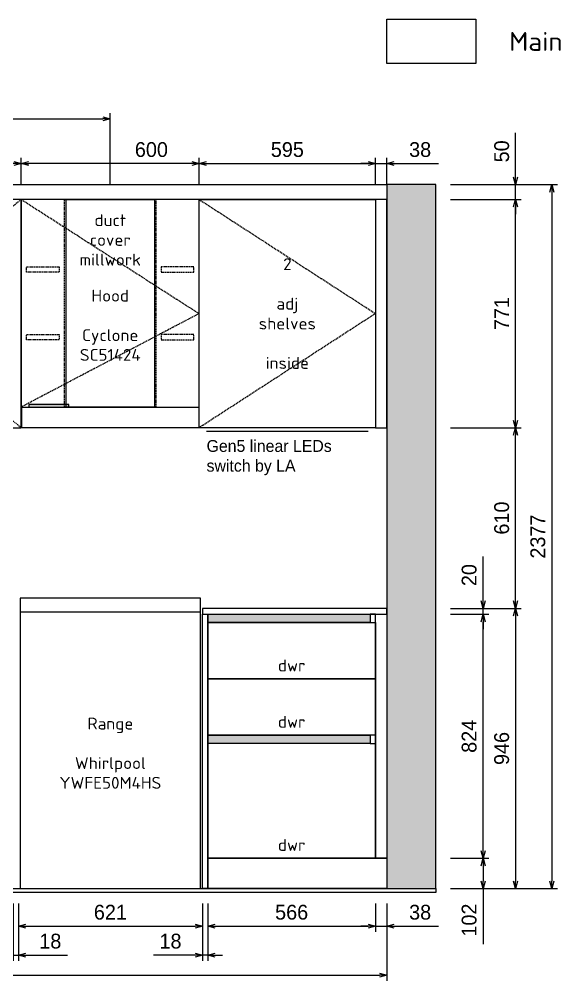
# Model space of a CAD drawing. Header units: millimetres. Extents: x 317748 to 451058, y -7309 to 88509.
# Drawn here: x 343015 to 344842, y 25321 to 28568 of the extents above; entities that cross this region are included whole.
import ezdxf

# ---------------------------------------------------------------- set-up
doc = ezdxf.new("R2010")
doc.units = ezdxf.units.MM
doc.header["$LTSCALE"] = 2
doc.header["$MEASUREMENT"] = 0
doc.header["$PDMODE"] = 3
doc.linetypes.add('DASHEDX2', pattern=[1.5, 1, -0.5])
doc.linetypes.add('HIDDEN2', pattern=[0.1875, 0.125, -0.0625])
doc.layers.get('0').update_dxf_attribs({"lineweight": 30})
doc.layers.get('Defpoints').update_dxf_attribs({"color": 255, "lineweight": 0})
for name, color, linetype, lineweight in [('1', 10, 'Continuous', 18), ('Appliance', 4, 'Continuous', 20), ('Appliances', 4, 'Continuous', 13), ('Cabinets', 7, 'Continuous', 25), ('Dims', 4, 'Continuous', 20), ('Hatch_grey', 253, 'Continuous', 5), ('KK + Filler', 252, 'Continuous', 18), ('Line_Hdn_Blu', 4, 'HIDDEN2', 5), ('Line_Hidden', 8, 'DASHEDX2', 15), ('Text', 4, 'Continuous', 20)]:
    doc.layers.add(name, color=color, linetype=linetype, lineweight=lineweight)
doc.styles.add('AGS', font='ags.shx')
doc.styles.add('style1', font='simplex.shx')
doc.dimstyles.new('mm LG 30', dxfattribs={"dimtxt": 50, "dimasz": 25, "dimexe": 19, "dimexo": 50, "dimgap": 22, "dimtad": 1, "dimdec": 0, "dimdsep": 46, "dimtxsty": 'AGS', "dimblk": 'OPEN30', "dimcen": 2, "dimclrd": 256, "dimclre": 256, "dimclrt": 256, "dimadec": 0, "dimazin": 0, "dimtm": 1e-09, "dimtfac": 1, "dimtdec": 0, "dimtmove": 0, "dimatfit": 3, "dimldrblk": 'OPEN30', "dimfxl": 1, "dimtolj": 1, "dimlwd": -1, "dimlwe": -1, "dimarcsym": 0})

# ---------------------------------------------------------------- blocks, each defined once
blk = doc.blocks.new('_Open30')
at = {"color": 0, "linetype": 'ByBlock', "lineweight": -2}
for p, q in [((-1, 0.27), (0, 0)), ((0, 0), (-1, -0.27)), ((0, 0), (-1, 0))]:
    blk.add_line(p, q, dxfattribs=at)
blk = doc.blocks.new('*D200')
at = {"layer": 'Defpoints', "color": 0, "ltscale": 2, "transparency": 16777216}
for p in [(343012, 25632.6), (343633, 25632.6), (343633, 25505.3)]:
    blk.add_point(p, dxfattribs=at)
at = {"layer": 'Dims', "ltscale": 2, "transparency": 16777216}
for p, q in [((343012, 25582.6), (343012, 25486.3)), ((343633, 25582.6), (343633, 25486.3)), ((343037, 25505.3), (343608, 25505.3))]:
    blk.add_line(p, q, dxfattribs=at)
at = {"layer": 'Dims', "ltscale": 2, "transparency": 16777216, "xscale": 25, "yscale": 25, "zscale": 25, "rotation": 180}
blk.add_blockref('_Open30', (343012, 25505.3), dxfattribs=at)
at = {"layer": 'Dims', "ltscale": 2, "transparency": 16777216, "xscale": 25, "yscale": 25, "zscale": 25}
blk.add_blockref('_Open30', (343633, 25505.3), dxfattribs=at)
at = {"layer": 'Dims', "ltscale": 2, "transparency": 16777216, "insert": (343322.5, 25552.3), "char_height": 50, "attachment_point": 5, "style": 'AGS'}
blk.add_mtext('\\A1;621', dxfattribs=at)
blk = doc.blocks.new('*D203')
at = {"layer": 'Defpoints', "color": 0, "ltscale": 2, "transparency": 16777216}
for p in [(343651, 25632.6), (344217, 25632.6), (344217, 25505.3)]:
    blk.add_point(p, dxfattribs=at)
at = {"layer": 'Dims', "ltscale": 2, "transparency": 16777216}
for p, q in [((343651, 25582.6), (343651, 25486.3)), ((344217, 25582.6), (344217, 25486.3)), ((343676, 25505.3), (344192, 25505.3))]:
    blk.add_line(p, q, dxfattribs=at)
at = {"layer": 'Dims', "ltscale": 2, "transparency": 16777216, "xscale": 25, "yscale": 25, "zscale": 25, "rotation": 180}
blk.add_blockref('_Open30', (343651, 25505.3), dxfattribs=at)
at = {"layer": 'Dims', "ltscale": 2, "transparency": 16777216, "xscale": 25, "yscale": 25, "zscale": 25}
blk.add_blockref('_Open30', (344217, 25505.3), dxfattribs=at)
at = {"layer": 'Dims', "ltscale": 2, "transparency": 16777216, "insert": (343934, 25552.3), "char_height": 50, "attachment_point": 5, "style": 'AGS'}
blk.add_mtext('\\A1;566', dxfattribs=at)
blk = doc.blocks.new('*D180')
at = {"layer": 'Defpoints', "color": 0, "ltscale": 2, "transparency": 16777216}
for p in [(344217, 25632.6), (344255, 25632.6), (344255, 25505.3)]:
    blk.add_point(p, dxfattribs=at)
at = {"layer": 'Dims', "ltscale": 2, "transparency": 16777216}
for p, q in [((344217, 25582.6), (344217, 25486.3)), ((344255, 25582.6), (344255, 25486.3)), ((344192, 25505.3), (344167, 25505.3)), ((344217, 25505.3), (344255, 25505.3)), ((344280, 25505.3), (344430, 25505.3))]:
    blk.add_line(p, q, dxfattribs=at)
at = {"layer": 'Dims', "ltscale": 2, "transparency": 16777216, "xscale": 25, "yscale": 25, "zscale": 25}
blk.add_blockref('_Open30', (344217, 25505.3), dxfattribs=at)
at = {"layer": 'Dims', "ltscale": 2, "transparency": 16777216, "xscale": 25, "yscale": 25, "zscale": 25, "rotation": 180}
blk.add_blockref('_Open30', (344255, 25505.3), dxfattribs=at)
at = {"layer": 'Dims', "ltscale": 2, "transparency": 16777216, "insert": (344367.5, 25552.3), "char_height": 50, "attachment_point": 5, "style": 'AGS'}
blk.add_mtext('\\A1;38', dxfattribs=at)
blk = doc.blocks.new('*D181')
at = {"layer": 'Defpoints', "color": 0, "ltscale": 2, "transparency": 16777216}
for p in [(343633, 25632.6), (343651, 25632.6), (343633, 25407.7)]:
    blk.add_point(p, dxfattribs=at)
at = {"layer": 'Dims', "ltscale": 2, "transparency": 16777216}
for p, q in [((343633, 25582.6), (343633, 25388.7)), ((343651, 25582.6), (343651, 25388.7)), ((343608, 25407.7), (343467.6, 25407.7)), ((343651, 25407.7), (343633, 25407.7)), ((343676, 25407.7), (343701, 25407.7))]:
    blk.add_line(p, q, dxfattribs=at)
at = {"layer": 'Dims', "ltscale": 2, "transparency": 16777216, "xscale": 25, "yscale": 25, "zscale": 25}
blk.add_blockref('_Open30', (343633, 25407.7), dxfattribs=at)
at = {"layer": 'Dims', "ltscale": 2, "transparency": 16777216, "xscale": 25, "yscale": 25, "zscale": 25, "rotation": 180}
blk.add_blockref('_Open30', (343651, 25407.7), dxfattribs=at)
at = {"layer": 'Dims', "ltscale": 2, "transparency": 16777216, "insert": (343525.3, 25454.7), "char_height": 50, "attachment_point": 5, "style": 'AGS'}
blk.add_mtext('\\A1;18', dxfattribs=at)
blk = doc.blocks.new('*D182')
at = {"layer": 'Defpoints', "color": 0, "ltscale": 2, "transparency": 16777216}
for p in [(342994, 25632.6), (343012, 25632.6), (343012, 25407.7)]:
    blk.add_point(p, dxfattribs=at)
at = {"layer": 'Dims', "ltscale": 2, "transparency": 16777216}
for p, q in [((342994, 25582.6), (342994, 25388.7)), ((343012, 25582.6), (343012, 25388.7)), ((342969, 25407.7), (342944, 25407.7)), ((342994, 25407.7), (343012, 25407.7)), ((343037, 25407.7), (343177.5, 25407.7))]:
    blk.add_line(p, q, dxfattribs=at)
at = {"layer": 'Dims', "ltscale": 2, "transparency": 16777216, "xscale": 25, "yscale": 25, "zscale": 25}
blk.add_blockref('_Open30', (342994, 25407.7), dxfattribs=at)
at = {"layer": 'Dims', "ltscale": 2, "transparency": 16777216, "xscale": 25, "yscale": 25, "zscale": 25, "rotation": 180}
blk.add_blockref('_Open30', (343012, 25407.7), dxfattribs=at)
at = {"layer": 'Dims', "ltscale": 2, "transparency": 16777216, "insert": (343119.8, 25454.7), "char_height": 50, "attachment_point": 5, "style": 'AGS'}
blk.add_mtext('\\A1;18', dxfattribs=at)
blk = doc.blocks.new('*D184')
at = {"layer": 'Defpoints', "color": 0, "ltscale": 2, "transparency": 16777216}
for p in [(340895, 25632.6), (344255, 25632.6), (344255, 25340.1)]:
    blk.add_point(p, dxfattribs=at)
at = {"layer": 'Dims', "ltscale": 2, "transparency": 16777216}
for p, q in [((340895, 25582.6), (340895, 25321.1)), ((344255, 25582.6), (344255, 25321.1)), ((340920, 25340.1), (344230, 25340.1))]:
    blk.add_line(p, q, dxfattribs=at)
at = {"layer": 'Dims', "ltscale": 2, "transparency": 16777216, "xscale": 25, "yscale": 25, "zscale": 25, "rotation": 180}
blk.add_blockref('_Open30', (340895, 25340.1), dxfattribs=at)
at = {"layer": 'Dims', "ltscale": 2, "transparency": 16777216, "xscale": 25, "yscale": 25, "zscale": 25}
blk.add_blockref('_Open30', (344255, 25340.1), dxfattribs=at)
at = {"layer": 'Dims', "ltscale": 2, "transparency": 16777216, "insert": (342575, 25387.1), "char_height": 50, "attachment_point": 5, "style": 'AGS'}
blk.add_mtext('\\A1;3360', dxfattribs=at)
blk = doc.blocks.new('*D207')
at = {"layer": 'Defpoints', "color": 0, "ltscale": 2, "transparency": 16777216}
for p in [(344217, 28080.7), (343622, 27959.6), (344217, 27959.6)]:
    blk.add_point(p, dxfattribs=at)
at = {"layer": 'Dims', "ltscale": 2, "transparency": 16777216}
for p, q in [((343622, 28009.6), (343622, 28099.7)), ((344217, 28009.6), (344217, 28099.7)), ((343647, 28080.7), (344192, 28080.7))]:
    blk.add_line(p, q, dxfattribs=at)
at = {"layer": 'Dims', "ltscale": 2, "transparency": 16777216, "xscale": 25, "yscale": 25, "zscale": 25, "rotation": 180}
blk.add_blockref('_Open30', (343622, 28080.7), dxfattribs=at)
at = {"layer": 'Dims', "ltscale": 2, "transparency": 16777216, "xscale": 25, "yscale": 25, "zscale": 25}
blk.add_blockref('_Open30', (344217, 28080.7), dxfattribs=at)
at = {"layer": 'Dims', "ltscale": 2, "transparency": 16777216, "insert": (343919.5, 28127.7), "char_height": 50, "attachment_point": 5, "style": 'AGS'}
blk.add_mtext('\\A1;595', dxfattribs=at)
blk = doc.blocks.new('*D208')
at = {"layer": 'Defpoints', "color": 0, "ltscale": 2, "transparency": 16777216}
for p in [(343022, 28080.7), (343022, 27959.6), (343622, 27959.6)]:
    blk.add_point(p, dxfattribs=at)
at = {"layer": 'Dims', "ltscale": 2, "transparency": 16777216}
for p, q in [((343022, 28009.6), (343022, 28099.7)), ((343622, 28009.6), (343622, 28099.7)), ((343597, 28080.7), (343047, 28080.7))]:
    blk.add_line(p, q, dxfattribs=at)
at = {"layer": 'Dims', "ltscale": 2, "transparency": 16777216, "xscale": 25, "yscale": 25, "zscale": 25, "rotation": 180}
blk.add_blockref('_Open30', (343022, 28080.7), dxfattribs=at)
at = {"layer": 'Dims', "ltscale": 2, "transparency": 16777216, "xscale": 25, "yscale": 25, "zscale": 25}
blk.add_blockref('_Open30', (343622, 28080.7), dxfattribs=at)
at = {"layer": 'Dims', "ltscale": 2, "transparency": 16777216, "insert": (343460.9, 28127.7), "char_height": 50, "attachment_point": 5, "style": 'AGS'}
blk.add_mtext('\\A1;600', dxfattribs=at)
blk = doc.blocks.new('*D209')
at = {"layer": 'Defpoints', "color": 0, "ltscale": 2, "transparency": 16777216}
for p in [(342554, 28080.7), (342554, 27959.6), (343022, 27959.6)]:
    blk.add_point(p, dxfattribs=at)
at = {"layer": 'Dims', "ltscale": 2, "transparency": 16777216}
for p, q in [((342554, 28009.6), (342554, 28099.7)), ((343022, 28009.6), (343022, 28099.7)), ((342997, 28080.7), (342579, 28080.7))]:
    blk.add_line(p, q, dxfattribs=at)
at = {"layer": 'Dims', "ltscale": 2, "transparency": 16777216, "xscale": 25, "yscale": 25, "zscale": 25, "rotation": 180}
blk.add_blockref('_Open30', (342554, 28080.7), dxfattribs=at)
at = {"layer": 'Dims', "ltscale": 2, "transparency": 16777216, "xscale": 25, "yscale": 25, "zscale": 25}
blk.add_blockref('_Open30', (343022, 28080.7), dxfattribs=at)
at = {"layer": 'Dims', "ltscale": 2, "transparency": 16777216, "insert": (342788, 28127.7), "char_height": 50, "attachment_point": 5, "style": 'AGS'}
blk.add_mtext('\\A1;468', dxfattribs=at)
blk = doc.blocks.new('*D217')
at = {"layer": '1', "ltscale": 2, "transparency": 16777216}
for p, q in [((340895, 28009.6), (340895, 28250.8)), ((343322, 28009.6), (343322, 28250.8)), ((340920, 28231.8), (343297, 28231.8))]:
    blk.add_line(p, q, dxfattribs=at)
at = {"layer": 'Defpoints', "color": 0, "ltscale": 2, "transparency": 16777216}
for p in [(343322, 28231.8), (340895, 27959.6), (343322, 27959.6)]:
    blk.add_point(p, dxfattribs=at)
at = {"layer": '1', "ltscale": 2, "transparency": 16777216, "xscale": 25, "yscale": 25, "zscale": 25, "rotation": 180}
blk.add_blockref('_Open30', (340895, 28231.8), dxfattribs=at)
at = {"layer": '1', "ltscale": 2, "transparency": 16777216, "xscale": 25, "yscale": 25, "zscale": 25}
blk.add_blockref('_Open30', (343322, 28231.8), dxfattribs=at)
at = {"layer": '1', "ltscale": 2, "transparency": 16777216, "insert": (342108.5, 28278.8), "char_height": 50, "attachment_point": 5, "style": 'AGS'}
blk.add_mtext('\\A1;2427', dxfattribs=at)
blk = doc.blocks.new('*D192')
at = {"layer": 'Defpoints', "color": 0, "ltscale": 2, "transparency": 16777216}
for p in [(344420, 25734.6), (344420, 25632.6), (344580, 25632.6)]:
    blk.add_point(p, dxfattribs=at)
at = {"layer": 'Dims', "ltscale": 2, "transparency": 16777216}
for p, q in [((344470, 25734.6), (344599, 25734.6)), ((344580, 25709.6), (344580, 25657.6)), ((344470, 25632.6), (344599, 25632.6)), ((344580, 25632.6), (344580, 25444.5))]:
    blk.add_line(p, q, dxfattribs=at)
at = {"layer": 'Dims', "ltscale": 2, "transparency": 16777216, "xscale": 25, "yscale": 25, "zscale": 25}
for p, rotation in [((344580, 25734.6), 90), ((344580, 25632.6), 270)]:
    blk.add_blockref('_Open30', p, dxfattribs=dict(at, rotation=rotation))
at = {"layer": 'Dims', "ltscale": 2, "transparency": 16777216, "insert": (344533, 25526), "char_height": 50, "attachment_point": 5, "rotation": 90, "style": 'AGS'}
blk.add_mtext('\\A1;102', dxfattribs=at)
blk = doc.blocks.new('*D193')
at = {"layer": 'Defpoints', "color": 0, "ltscale": 2, "transparency": 16777216}
for p in [(344420, 26558.6), (344580, 26558.6), (344420, 25734.6)]:
    blk.add_point(p, dxfattribs=at)
at = {"layer": 'Dims', "ltscale": 2, "transparency": 16777216}
for p, q in [((344470, 26558.6), (344599, 26558.6)), ((344580, 25759.6), (344580, 26533.6)), ((344470, 25734.6), (344599, 25734.6))]:
    blk.add_line(p, q, dxfattribs=at)
at = {"layer": 'Dims', "ltscale": 2, "transparency": 16777216, "xscale": 25, "yscale": 25, "zscale": 25}
for p, rotation in [((344580, 26558.6), 90), ((344580, 25734.6), 270)]:
    blk.add_blockref('_Open30', p, dxfattribs=dict(at, rotation=rotation))
at = {"layer": 'Dims', "ltscale": 2, "transparency": 16777216, "insert": (344533, 26146.6), "char_height": 50, "attachment_point": 5, "rotation": 90, "style": 'AGS'}
blk.add_mtext('\\A1;824', dxfattribs=at)
blk = doc.blocks.new('*D194')
at = {"layer": 'Defpoints', "color": 0, "ltscale": 2, "transparency": 16777216}
for p in [(344420, 26578.6), (344580, 26578.6), (344420, 26558.6)]:
    blk.add_point(p, dxfattribs=at)
at = {"layer": 'Dims', "ltscale": 2, "transparency": 16777216}
for p, q in [((344580, 26603.6), (344580, 26753.5)), ((344470, 26578.6), (344599, 26578.6)), ((344580, 26558.6), (344580, 26578.6)), ((344470, 26558.6), (344599, 26558.6)), ((344580, 26533.6), (344580, 26508.6))]:
    blk.add_line(p, q, dxfattribs=at)
at = {"layer": 'Dims', "ltscale": 2, "transparency": 16777216, "xscale": 25, "yscale": 25, "zscale": 25}
for p, rotation in [((344580, 26578.6), 270), ((344580, 26558.6), 90)]:
    blk.add_blockref('_Open30', p, dxfattribs=dict(at, rotation=rotation))
at = {"layer": 'Dims', "ltscale": 2, "transparency": 16777216, "insert": (344533, 26691), "char_height": 50, "attachment_point": 5, "rotation": 90, "style": 'AGS'}
blk.add_mtext('\\A1;20', dxfattribs=at)
blk = doc.blocks.new('*D195')
at = {"layer": 'Defpoints', "color": 0, "ltscale": 2, "transparency": 16777216}
for p in [(344420, 26578.6), (344420, 25632.6), (344689.8, 25632.6)]:
    blk.add_point(p, dxfattribs=at)
at = {"layer": 'Dims', "ltscale": 2, "transparency": 16777216}
for p, q in [((344470, 26578.6), (344708.8, 26578.6)), ((344689.8, 26553.6), (344689.8, 25657.6)), ((344470, 25632.6), (344708.8, 25632.6))]:
    blk.add_line(p, q, dxfattribs=at)
at = {"layer": 'Dims', "ltscale": 2, "transparency": 16777216, "xscale": 25, "yscale": 25, "zscale": 25}
for p, rotation in [((344689.8, 26578.6), 90), ((344689.8, 25632.6), 270)]:
    blk.add_blockref('_Open30', p, dxfattribs=dict(at, rotation=rotation))
at = {"layer": 'Dims', "ltscale": 2, "transparency": 16777216, "insert": (344642.8, 26105.6), "char_height": 50, "attachment_point": 5, "rotation": 90, "style": 'AGS'}
blk.add_mtext('\\A1;946', dxfattribs=at)
blk = doc.blocks.new('*D196')
at = {"layer": 'Defpoints', "color": 0, "ltscale": 2, "transparency": 16777216}
for p in [(344420, 27188.6), (344689.8, 27188.6), (344420, 26578.6)]:
    blk.add_point(p, dxfattribs=at)
at = {"layer": 'Dims', "ltscale": 2, "transparency": 16777216}
for p, q in [((344470, 27188.6), (344708.8, 27188.6)), ((344689.8, 26603.6), (344689.8, 27163.6)), ((344470, 26578.6), (344708.8, 26578.6))]:
    blk.add_line(p, q, dxfattribs=at)
at = {"layer": 'Dims', "ltscale": 2, "transparency": 16777216, "xscale": 25, "yscale": 25, "zscale": 25}
for p, rotation in [((344689.8, 27188.6), 90), ((344689.8, 26578.6), 270)]:
    blk.add_blockref('_Open30', p, dxfattribs=dict(at, rotation=rotation))
at = {"layer": 'Dims', "ltscale": 2, "transparency": 16777216, "insert": (344642.8, 26883.6), "char_height": 50, "attachment_point": 5, "rotation": 90, "style": 'AGS'}
blk.add_mtext('\\A1;610', dxfattribs=at)
blk = doc.blocks.new('*D197')
at = {"layer": 'Defpoints', "color": 0, "ltscale": 2, "transparency": 16777216}
for p in [(344420, 27959.6), (344689.8, 27959.6), (344420, 27188.6)]:
    blk.add_point(p, dxfattribs=at)
at = {"layer": 'Dims', "ltscale": 2, "transparency": 16777216}
for p, q in [((344470, 27959.6), (344708.8, 27959.6)), ((344689.8, 27213.6), (344689.8, 27934.6)), ((344470, 27188.6), (344708.8, 27188.6))]:
    blk.add_line(p, q, dxfattribs=at)
at = {"layer": 'Dims', "ltscale": 2, "transparency": 16777216, "xscale": 25, "yscale": 25, "zscale": 25}
for p, rotation in [((344689.8, 27959.6), 90), ((344689.8, 27188.6), 270)]:
    blk.add_blockref('_Open30', p, dxfattribs=dict(at, rotation=rotation))
at = {"layer": 'Dims', "ltscale": 2, "transparency": 16777216, "insert": (344642.8, 27574.1), "char_height": 50, "attachment_point": 5, "rotation": 90, "style": 'AGS'}
blk.add_mtext('\\A1;771', dxfattribs=at)
blk = doc.blocks.new('*D198')
at = {"layer": 'Defpoints', "color": 0, "ltscale": 2, "transparency": 16777216}
for p in [(344420, 28009.6), (344689.8, 28009.6), (344420, 27959.6)]:
    blk.add_point(p, dxfattribs=at)
at = {"layer": 'Dims', "ltscale": 2, "transparency": 16777216}
for p, q in [((344689.8, 28034.6), (344689.8, 28184.5)), ((344470, 28009.6), (344708.8, 28009.6)), ((344689.8, 27959.6), (344689.8, 28009.6)), ((344470, 27959.6), (344708.8, 27959.6)), ((344689.8, 27934.6), (344689.8, 27909.6))]:
    blk.add_line(p, q, dxfattribs=at)
at = {"layer": 'Dims', "ltscale": 2, "transparency": 16777216, "xscale": 25, "yscale": 25, "zscale": 25}
for p, rotation in [((344689.8, 28009.6), 270), ((344689.8, 27959.6), 90)]:
    blk.add_blockref('_Open30', p, dxfattribs=dict(at, rotation=rotation))
at = {"layer": 'Dims', "ltscale": 2, "transparency": 16777216, "insert": (344642.8, 28122), "char_height": 50, "attachment_point": 5, "rotation": 90, "style": 'AGS'}
blk.add_mtext('\\A1;50', dxfattribs=at)
blk = doc.blocks.new('*D199')
at = {"layer": 'Defpoints', "color": 0, "ltscale": 2, "transparency": 16777216}
for p in [(344420, 28009.6), (344420, 25632.6), (344811.8, 25632.6)]:
    blk.add_point(p, dxfattribs=at)
at = {"layer": 'Dims', "ltscale": 2, "transparency": 16777216}
for p, q in [((344470, 28009.6), (344830.8, 28009.6)), ((344811.8, 27984.6), (344811.8, 25657.6)), ((344470, 25632.6), (344830.8, 25632.6))]:
    blk.add_line(p, q, dxfattribs=at)
at = {"layer": 'Dims', "ltscale": 2, "transparency": 16777216, "xscale": 25, "yscale": 25, "zscale": 25}
for p, rotation in [((344811.8, 28009.6), 90), ((344811.8, 25632.6), 270)]:
    blk.add_blockref('_Open30', p, dxfattribs=dict(at, rotation=rotation))
at = {"layer": 'Dims', "ltscale": 2, "transparency": 16777216, "insert": (344764.8, 26821.1), "char_height": 50, "attachment_point": 5, "rotation": 90, "style": 'AGS'}
blk.add_mtext('\\A1;2377', dxfattribs=at)
blk = doc.blocks.new('*D221')
at = {"layer": 'Defpoints', "color": 0, "ltscale": 2, "transparency": 16777216}
for p in [(344255, 28080.7), (344217, 27959.6), (344255, 27959.6)]:
    blk.add_point(p, dxfattribs=at)
at = {"layer": 'Dims', "ltscale": 2, "transparency": 16777216}
for p, q in [((344217, 28009.6), (344217, 28099.7)), ((344255, 28009.6), (344255, 28099.7)), ((344192, 28080.7), (344167, 28080.7)), ((344217, 28080.7), (344255, 28080.7)), ((344280, 28080.7), (344430, 28080.7))]:
    blk.add_line(p, q, dxfattribs=at)
at = {"layer": 'Dims', "ltscale": 2, "transparency": 16777216, "xscale": 25, "yscale": 25, "zscale": 25}
blk.add_blockref('_Open30', (344217, 28080.7), dxfattribs=at)
at = {"layer": 'Dims', "ltscale": 2, "transparency": 16777216, "xscale": 25, "yscale": 25, "zscale": 25, "rotation": 180}
blk.add_blockref('_Open30', (344255, 28080.7), dxfattribs=at)
at = {"layer": 'Dims', "ltscale": 2, "transparency": 16777216, "insert": (344367.5, 28127.7), "char_height": 50, "attachment_point": 5, "style": 'AGS'}
blk.add_mtext('\\A1;38', dxfattribs=at)

msp = doc.modelspace()

# ---------------------------------------------------------------- hatches: boundary and pattern name
at = {"layer": 'Hatch_grey', "ltscale": 2}
h = msp.add_hatch(color=256, dxfattribs=at)
h.dxf.hatch_style = 1
h.paths.add_polyline_path([(344255, 25632.6), (344420, 25632.6), (344420, 28009.6), (344255, 28009.6)])
h = msp.add_hatch(color=256, dxfattribs=at)
h.dxf.hatch_style = 1
h.paths.add_polyline_path([(343047, 27258.6), (343182, 27258.6), (343182, 27266.6), (343047, 27266.6)])
h = msp.add_hatch(color=256, dxfattribs=at)
h.dxf.hatch_style = 1
h.paths.add_polyline_path([(343651, 26558.6), (344199, 26558.6), (344199, 26530.6), (343651, 26530.6)])
h = msp.add_hatch(color=256, dxfattribs=at)
h.dxf.hatch_style = 1
h.paths.add_polyline_path([(343651, 26150.6), (344199, 26150.6), (344199, 26122.6), (343651, 26122.6)])

# ---------------------------------------------------------------- linework, layer by layer
at = {"layer": 'Appliance', "ltscale": 2}
msp.add_line((344192, 27175.6), (343647, 27175.6), dxfattribs=at)
at = {"layer": 'Appliances', "ltscale": 2}
for points in [[(343023.5, 27258.6), (343620.5, 27258.6), (343620.5, 27188.6), (343023.5, 27188.6)], [(343018, 25632.6), (343627, 25632.6), (343627, 26613.6), (343018, 26613.6)], [(343018, 25632.6), (343627, 25632.6), (343627, 26565.6), (343018, 26565.6)]]:
    msp.add_lwpolyline(points, close=True, dxfattribs=at)
at = {"layer": 'Cabinets', "ltscale": 2}
for points in [[(344255, 28568.1), (344555, 28568.1), (344555, 28418.1), (344255, 28418.1)], [(343022, 27959.6), (342554, 27959.6), (342554, 27188.6), (343022, 27188.6)], [(343022, 27258.6), (343622, 27258.6), (343622, 27959.6), (343022, 27959.6)], [(343622, 27959.6), (344217, 27959.6), (344217, 27188.6), (343622, 27188.6)], [(343047, 27258.6), (343182, 27258.6), (343182, 27266.6), (343047, 27266.6)], [(343651, 25632.6), (343633, 25632.6), (343633, 26558.6), (343651, 26558.6)], [(343651, 26558.6), (344199, 26558.6), (344199, 26530.6), (343651, 26530.6)], [(343651, 26530.6), (344217, 26530.6), (344217, 25734.6), (343651, 25734.6)], [(343651, 26530.6), (344217, 26530.6), (344217, 26340.6), (343651, 26340.6)], [(344199, 26530.6), (344217, 26530.6), (344217, 26558.6), (344199, 26558.6)], [(343651, 26340.6), (344217, 26340.6), (344217, 26150.6), (343651, 26150.6)], [(343651, 26150.6), (344199, 26150.6), (344199, 26122.6), (343651, 26122.6)], [(344199, 26122.6), (344217, 26122.6), (344217, 26150.6), (344199, 26150.6)]]:
    msp.add_lwpolyline(points, close=True, dxfattribs=at)
at = {"layer": 'Dims', "ltscale": 2}
msp.add_lwpolyline([(343633, 26558.6), (344255, 26558.6), (344255, 26578.6), (343633, 26578.6)], close=True, dxfattribs=at)
at = {"layer": 'Hatch_grey', "ltscale": 2}
for points in [[(344255, 25632.6), (344420, 25632.6), (344420, 28009.6), (344255, 28009.6)], [(340730, 25632.6), (344420, 25632.6), (344420, 25619.6), (340730, 25619.6)]]:
    msp.add_lwpolyline(points, close=True, dxfattribs=at)
at = {"layer": 'KK + Filler', "ltscale": 2}
for points in [[(344255, 27959.6), (341618, 27959.6), (341618, 28009.6), (344255, 28009.6)], [(344217, 27188.6), (344255, 27188.6), (344255, 27959.6), (344217, 27959.6)], [(344217, 26558.6), (344255, 26558.6), (344255, 25734.6), (344217, 25734.6)], [(343651, 25734.6), (344255, 25734.6), (344255, 25632.6), (343651, 25632.6)]]:
    msp.add_lwpolyline(points, close=True, dxfattribs=at)
at = {"layer": 'Line_Hdn_Blu', "ltscale": 2}
msp.add_lwpolyline([(343173, 27959.6), (343471, 27959.6), (343471, 27258.6), (343173, 27258.6)], close=True, dxfattribs=at)
at = {"layer": 'Line_Hidden', "ltscale": 2}
for points in [[(343022, 27959.6), (342554, 27574.1), (343022, 27188.6)], [(343022, 27959.6), (343622, 27574.1), (343022, 27258.6)], [(343622, 27959.6), (344217, 27574.1), (343622, 27188.6)]]:
    msp.add_lwpolyline(points, dxfattribs=at)
for points in [[(343168, 27959.6), (343476, 27959.6), (343476, 27258.6), (343168, 27258.6)], [(343040, 27731.6), (343150, 27731.6), (343150, 27713.6), (343040, 27713.6)], [(343604, 27731.6), (343494, 27731.6), (343494, 27713.6), (343604, 27713.6)], [(343040, 27503.6), (343150, 27503.6), (343150, 27485.6), (343040, 27485.6)], [(343604, 27503.6), (343494, 27503.6), (343494, 27485.6), (343604, 27485.6)]]:
    msp.add_lwpolyline(points, close=True, dxfattribs=at)

# ---------------------------------------------------------------- texts
at = {"layer": 'Appliances', "ltscale": 2, "insert": (343647, 27147.1), "char_height": 40, "attachment_point": 1, "style": 'AGS'}
msp.add_mtext_dynamic_manual_height_columns('Gen5 linear LEDs\\Pswitch by LA', width=595.469, gutter_width=1000, heights=[0], dxfattribs=at)
at = {"layer": 'Dims', "insert": (343322, 27909.6), "char_height": 40, "width": 331.87, "attachment_point": 2, "style": 'style1'}
msp.add_mtext('\\pxqc;duct\\Pcover \\Pmillwork', dxfattribs=at)
at = {"layer": 'Dims', "char_height": 40, "style": 'style1'}
for s, width, heights, insert, attachment_point in [('\\pxqc;2\\P\\Padj\\Pshelves\\P\\Pinside', 298.831, [479.9], (343919.5, 27574.1), 5), ('\\pxqc;Hood\\P\\PCyclone\\PSC51424', 600, [287.9], (343322, 27534.6), 5), ('\\pxqc;dwr', 263.766, [93], (343934, 26365.6), 8), ('\\pxqc;Range\\P\\PWhirlpool\\PYWFE50M4HS', 600, [287.9], (343322.5, 26089.6), 5), ('\\pxqc;dwr', 263.766, [93], (343934, 26175.6), 8), ('\\pxqc;dwr', 263.766, [93], (343934, 25759.6), 8)]:
    msp.add_mtext_dynamic_manual_height_columns(s, width=width, gutter_width=25, heights=heights, dxfattribs=dict(at, insert=insert, attachment_point=attachment_point))
at = {"layer": 'Text', "insert": (344667.9, 28493.1), "char_height": 63.5, "attachment_point": 4, "style": 'style1'}
msp.add_mtext_dynamic_manual_height_columns('Main', width=954.766, gutter_width=25.4, heights=[332.5], dxfattribs=at)

# ---------------------------------------------------------------- dimensions: what is measured, and where the dimension line sits
at = {"layer": '1', "ltscale": 2}
dim = msp.add_linear_dim(base=(343322, 28231.8), p1=(340895, 27959.6), p2=(343322, 27959.6), dimstyle='mm LG 30', override={"dimpost": '\\X'}, dxfattribs=at)
dim.commit()
dim.dimension.update_dxf_attribs({"geometry": '*D217', "text_midpoint": (342108.5, 28278.8)})
at = {"layer": 'Dims', "ltscale": 2}
for base, p1, p2, angle, picture, middle in [((344689.8, 28009.6), (344420, 27959.6), (344420, 28009.6), 90, '*D198', (344642.8, 28122)), ((344811.8, 25632.6), (344420, 28009.6), (344420, 25632.6), 90, '*D199', (344764.8, 26821.1)), ((344689.8, 27959.6), (344420, 27188.6), (344420, 27959.6), 90, '*D197', (344642.8, 27574.1)), ((344689.8, 27188.6), (344420, 26578.6), (344420, 27188.6), 90, '*D196', (344642.8, 26883.6)), ((344580, 26578.6), (344420, 26558.6), (344420, 26578.6), 90, '*D194', (344533, 26691)), ((344689.8, 25632.6), (344420, 26578.6), (344420, 25632.6), 90, '*D195', (344642.8, 26105.6)), ((344580, 26558.6), (344420, 25734.6), (344420, 26558.6), 90, '*D193', (344533, 26146.6)), ((344580, 25632.6), (344420, 25734.6), (344420, 25632.6), 90, '*D192', (344533, 25526)), ((343012, 25407.7), (342994, 25632.6), (343012, 25632.6), 180, '*D182', (343119.8, 25454.7))]:
    dim = msp.add_linear_dim(base=base, p1=p1, p2=p2, angle=angle, dimstyle='mm LG 30', override={"dimpost": '\\X'}, dxfattribs=at)
    dim.commit()
    dim.dimension.update_dxf_attribs({"geometry": picture, "text_midpoint": middle})
for base, p1, p2, picture, middle in [((342554, 28080.7), (343022, 27959.6), (342554, 27959.6), '*D209', (342788, 28127.7)), ((344217, 28080.7), (343622, 27959.6), (344217, 27959.6), '*D207', (343919.5, 28127.7)), ((344255, 28080.7), (344217, 27959.6), (344255, 27959.6), '*D221', (344367.5, 28127.7)), ((344255, 25340.1), (340895, 25632.6), (344255, 25632.6), '*D184', (342575, 25387.1)), ((343633, 25505.3), (343012, 25632.6), (343633, 25632.6), '*D200', (343322.5, 25552.3)), ((343633, 25407.7), (343651, 25632.6), (343633, 25632.6), '*D181', (343525.3, 25454.7)), ((344217, 25505.3), (343651, 25632.6), (344217, 25632.6), '*D203', (343934, 25552.3)), ((344255, 25505.3), (344217, 25632.6), (344255, 25632.6), '*D180', (344367.5, 25552.3))]:
    dim = msp.add_linear_dim(base=base, p1=p1, p2=p2, dimstyle='mm LG 30', override={"dimpost": '\\X'}, dxfattribs=at)
    dim.commit()
    dim.dimension.update_dxf_attribs({"geometry": picture, "text_midpoint": middle})
dim = msp.add_linear_dim(base=(343022, 28080.7), p1=(343622, 27959.6), p2=(343022, 27959.6), dimstyle='mm LG 30', override={"dimpost": '\\X'}, dxfattribs=at)
dim.commit()
dim.dimension.update_dxf_attribs({"geometry": '*D208', "text_midpoint": (343460.9, 28080.7), "dimtype": 160})

doc.saveas('drawing.dxf')
